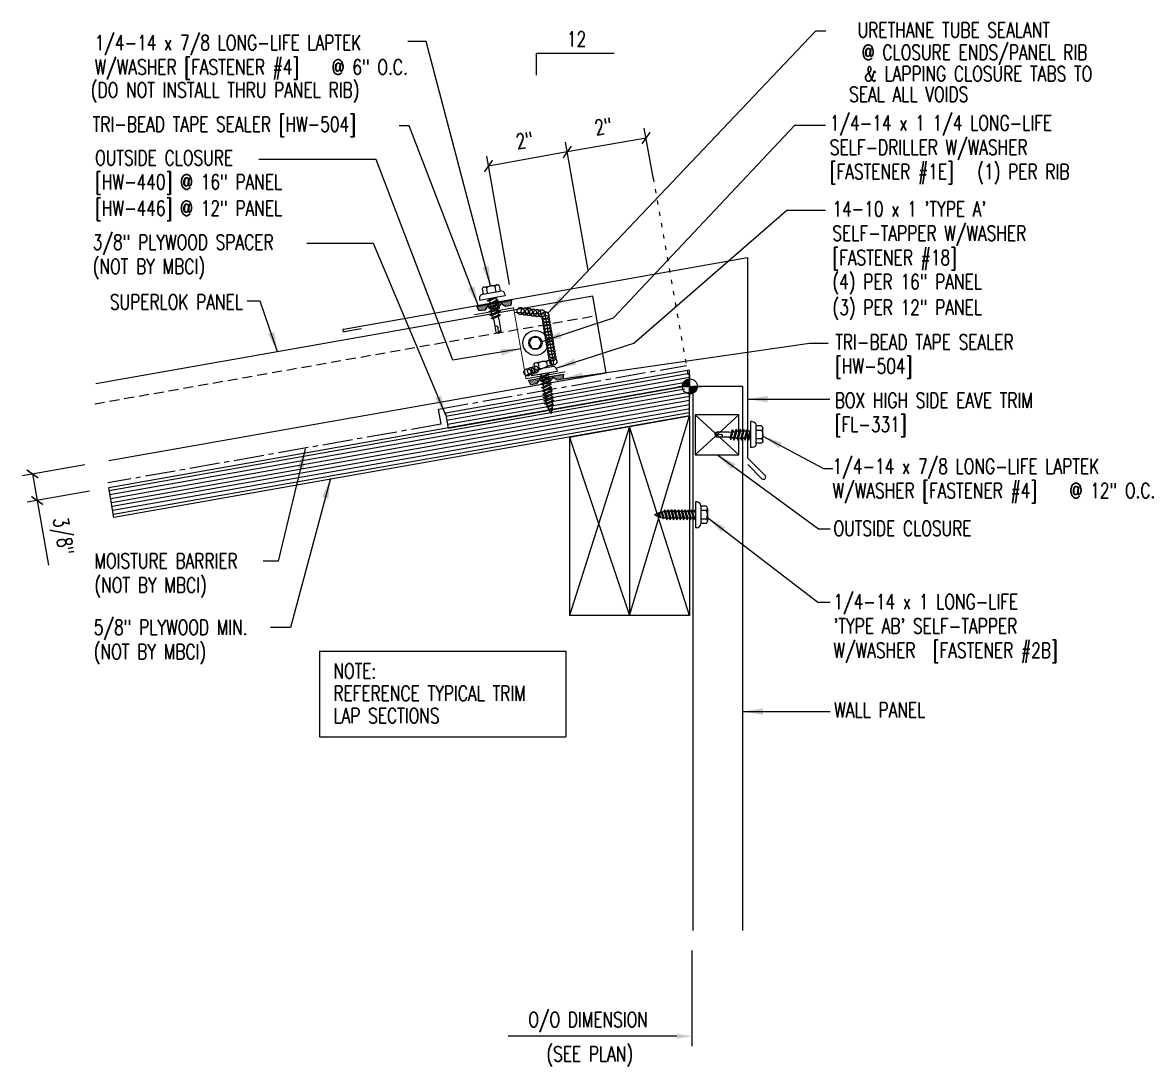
# Model space of a CAD drawing. Header units: inches. Extents: x 7.3 to 35.6, y 8 to 34.1.
import ezdxf
from ezdxf.enums import TextEntityAlignment as Align

# ---------------------------------------------------------------- set-up
doc = ezdxf.new("R2010")
doc.units = ezdxf.units.IN
doc.header["$MEASUREMENT"] = 0
for name, pattern in [('CENTER2', [1.125, 0.75, -0.125, 0.125, -0.125]), ('DOT2', [0.125, 0, -0.125]), ('HIDDEN2', [0.1875, 0.125, -0.0625])]:
    doc.linetypes.add(name, pattern=pattern)
for name, color, linetype in [('BARRIER', 253, 'CENTER2'), ('CLO', 3, 'Continuous'), ('DIM', 2, 'Continuous'), ('FASTENER', 9, 'Continuous'), ('MARK', 1, 'Continuous'), ('PANEL', 11, 'Continuous'), ('SEALANT', 253, 'CENTER2'), ('SECTION', 11, 'Continuous'), ('TAPE', 8, 'Continuous'), ('TEXT', 2, 'Continuous'), ('TRIM', 6, 'Continuous'), ('WOOD', 3, 'Continuous')]:
    doc.layers.add(name, color=color, linetype=linetype)
doc.styles.add('TEXT', font='SIMPLEX', dxfattribs={"width": 0.75, "height": 6})
doc.styles.add('TEXT1', font='ROMANS.shx', dxfattribs={"width": 0.75, "height": 0.375})
doc.dimstyles.new('DETAIL$7', dxfattribs={"dimscale": 4, "dimtxt": 6, "dimasz": 0.125, "dimexe": 0.0625, "dimexo": 0.125, "dimgap": 0.0625, "dimtad": 1, "dimdec": 5, "dimzin": 3, "dimdsep": 46, "dimlunit": 4, "dimtxsty": 'TEXT', "dimblk": 'ARCHTICK', "dimcen": 0.0625, "dimclrd": 7, "dimclre": 7, "dimclrt": 2, "dimadec": 0, "dimazin": 0, "dimtfac": 0.666667, "dimtdec": 5, "dimtmove": 0, "dimatfit": 3, "dimfxl": 0, "dimfrac": 2, "dimtolj": 1, "dimtzin": 3, "dimarcsym": 0})

# ---------------------------------------------------------------- blocks, each defined once
blk = doc.blocks.new('MB_DW4')
at = {"layer": 'FASTENER'}
for p, q in [((-0.217, 0.305), (-0.217, 0.171)), ((-0.163, 0.337), (0.159, 0.337)), ((-0.108, 0.305), (-0.108, 0.171)), ((0.105, 0.305), (0.105, 0.171)), ((0.214, 0.305), (0.214, 0.171)), ((-0.326, 0.071), (-0.326, 0.037)), ((-0.326, 0.037), (0.322, 0.037)), ((-0.226, 0.171), (0.214, 0.171)), ((-0.141, -0.014), (0.037, 0.037)), ((-0.105, -0.034), (0.137, 0.035)), ((-0.088, 0.037), (-0.088, 0.001)), ((-0.088, 0.037), (0.085, 0.037)), ((0.085, 0.037), (0.134, 0.037)), ((0.085, 0.02), (0.085, -0.041)), ((0.137, 0.035), (0.134, 0.037)), ((0.322, 0.071), (0.322, 0.037)), ((-0.105, -0.034), (-0.141, -0.014)), ((-0.141, -0.105), (0.102, -0.036)), ((-0.105, -0.125), (-0.141, -0.105)), ((-0.141, -0.196), (0.102, -0.127)), ((-0.105, -0.216), (-0.141, -0.196)), ((-0.141, -0.287), (0.102, -0.217)), ((-0.105, -0.125), (0.137, -0.056)), ((-0.105, -0.216), (0.137, -0.147)), ((-0.105, -0.307), (0.137, -0.238)), ((-0.088, -0.029), (-0.088, -0.09)), ((-0.088, -0.12), (-0.088, -0.181)), ((-0.084, -0.27), (-0.088, -0.211)), ((0.077, -0.315), (0.082, -0.253)), ((0.084, -0.223), (0.085, -0.211)), ((0.085, -0.071), (0.085, -0.131)), ((0.085, -0.162), (0.085, -0.211)), ((0.137, -0.056), (0.102, -0.036)), ((0.137, -0.147), (0.102, -0.127)), ((0.137, -0.238), (0.102, -0.217)), ((-0.105, -0.307), (-0.141, -0.287)), ((-0.141, -0.378), (0.102, -0.308)), ((-0.105, -0.398), (-0.141, -0.378)), ((-0.122, -0.463), (0.089, -0.403)), ((-0.086, -0.483), (-0.122, -0.463)), ((-0.105, -0.398), (0.137, -0.328)), ((-0.086, -0.483), (0.124, -0.423)), ((-0.078, -0.36), (-0.082, -0.3)), ((-0.071, -0.449), (-0.075, -0.389)), ((-0.066, -0.516), (-0.069, -0.478)), ((-0.066, -0.516), (-0.066, -0.82)), ((0.063, -0.515), (0.068, -0.439)), ((0.063, -0.516), (0.063, -0.82)), ((0.071, -0.408), (0.075, -0.346)), ((0.124, -0.423), (0.089, -0.403)), ((0.137, -0.328), (0.102, -0.308)), ((-0.002, -0.866), (-0.066, -0.82)), ((-0.003, -0.854), (0.009, -0.714)), ((-0.002, -0.866), (0.063, -0.82))]:
    blk.add_line(p, q, dxfattribs=at)
for centre, radius, start, end in [((-0.163, 0.274), 0.0628, 29.8754, 150.1246), ((-0.002, 0.141), 0.196, 56.9974, 123.0026), ((0.159, 0.274), 0.0628, 29.8754, 150.1246), ((-0.226, 0.071), 0.1, 90, 180), ((0.222, 0.071), 0.1, 0, 90), ((0.073, -0.516), 0.01, 175.9484, 180), ((-0.036, -0.723), 0.0461, 11.1445, 130.906), ((0.039, -0.855), 0.0422, 55.4585, 194.8454)]:
    blk.add_arc(centre, radius, start, end, dxfattribs=at)
blk = doc.blocks.new('*X2')
at = {"color": 0}
for p, q in [((-0.434, 0.135), (-0.434, 0.135)), ((-0.434, 0.123), (-0.434, 0.123)), ((-0.422, 0.141), (-0.422, 0.141)), ((-0.422, 0.129), (-0.422, 0.129)), ((-0.422, 0.117), (-0.422, 0.117)), ((-0.422, 0.105), (-0.422, 0.105)), ((-0.422, 0.094), (-0.422, 0.094)), ((-0.422, 0.082), (-0.422, 0.082)), ((-0.41, 0.135), (-0.41, 0.135)), ((-0.41, 0.123), (-0.41, 0.123)), ((-0.41, 0.111), (-0.41, 0.111)), ((-0.41, 0.1), (-0.41, 0.1)), ((-0.41, 0.088), (-0.41, 0.088)), ((-0.41, 0.076), (-0.41, 0.076)), ((-0.41, 0.064), (-0.41, 0.064)), ((-0.41, 0.053), (-0.41, 0.053)), ((-0.41, 0.041), (-0.41, 0.041)), ((-0.398, 0.141), (-0.398, 0.141)), ((-0.398, 0.129), (-0.398, 0.129)), ((-0.398, 0.117), (-0.398, 0.117)), ((-0.398, 0.105), (-0.398, 0.105)), ((-0.398, 0.094), (-0.398, 0.094)), ((-0.398, 0.082), (-0.398, 0.082)), ((-0.398, 0.07), (-0.398, 0.07)), ((-0.398, 0.059), (-0.398, 0.059)), ((-0.398, 0.047), (-0.398, 0.047)), ((-0.398, 0.035), (-0.398, 0.035)), ((-0.398, 0.023), (-0.398, 0.023)), ((-0.387, 0.135), (-0.387, 0.135)), ((-0.387, 0.123), (-0.387, 0.123)), ((-0.387, 0.111), (-0.387, 0.111)), ((-0.387, 0.1), (-0.387, 0.1)), ((-0.387, 0.088), (-0.387, 0.088)), ((-0.387, 0.076), (-0.387, 0.076)), ((-0.387, 0.064), (-0.387, 0.064)), ((-0.387, 0.053), (-0.387, 0.053)), ((-0.387, 0.041), (-0.387, 0.041)), ((-0.387, 0.029), (-0.387, 0.029)), ((-0.375, 0.141), (-0.375, 0.141)), ((-0.375, 0.129), (-0.375, 0.129)), ((-0.375, 0.117), (-0.375, 0.117)), ((-0.375, 0.105), (-0.375, 0.105)), ((-0.375, 0.094), (-0.375, 0.094)), ((-0.375, 0.082), (-0.375, 0.082)), ((-0.375, 0.07), (-0.375, 0.07)), ((-0.375, 0.059), (-0.375, 0.059)), ((-0.375, 0.047), (-0.375, 0.047)), ((-0.375, 0.035), (-0.375, 0.035)), ((-0.375, 0.023), (-0.375, 0.023)), ((-0.363, 0.135), (-0.363, 0.135)), ((-0.363, 0.123), (-0.363, 0.123)), ((-0.363, 0.111), (-0.363, 0.111)), ((-0.363, 0.1), (-0.363, 0.1)), ((-0.363, 0.088), (-0.363, 0.088)), ((-0.363, 0.076), (-0.363, 0.076)), ((-0.363, 0.064), (-0.363, 0.064)), ((-0.363, 0.053), (-0.363, 0.053)), ((-0.363, 0.041), (-0.363, 0.041)), ((-0.363, 0.029), (-0.363, 0.029)), ((-0.352, 0.141), (-0.352, 0.141)), ((-0.352, 0.129), (-0.352, 0.129)), ((-0.352, 0.117), (-0.352, 0.117)), ((-0.352, 0.105), (-0.352, 0.105)), ((-0.352, 0.094), (-0.352, 0.094)), ((-0.352, 0.082), (-0.352, 0.082)), ((-0.352, 0.07), (-0.352, 0.07)), ((-0.352, 0.059), (-0.352, 0.059)), ((-0.352, 0.047), (-0.352, 0.047)), ((-0.352, 0.035), (-0.352, 0.035)), ((-0.352, 0.023), (-0.352, 0.023)), ((-0.34, 0.135), (-0.34, 0.135)), ((-0.34, 0.123), (-0.34, 0.123)), ((-0.34, 0.111), (-0.34, 0.111)), ((-0.34, 0.1), (-0.34, 0.1)), ((-0.34, 0.088), (-0.34, 0.088)), ((-0.34, 0.076), (-0.34, 0.076)), ((-0.34, 0.064), (-0.34, 0.064)), ((-0.34, 0.053), (-0.34, 0.053)), ((-0.34, 0.041), (-0.34, 0.041)), ((-0.34, 0.029), (-0.34, 0.029)), ((-0.328, 0.141), (-0.328, 0.141)), ((-0.328, 0.129), (-0.328, 0.129)), ((-0.328, 0.117), (-0.328, 0.117)), ((-0.328, 0.105), (-0.328, 0.105)), ((-0.328, 0.094), (-0.328, 0.094)), ((-0.328, 0.082), (-0.328, 0.082)), ((-0.328, 0.07), (-0.328, 0.07)), ((-0.328, 0.059), (-0.328, 0.059)), ((-0.328, 0.047), (-0.328, 0.047)), ((-0.328, 0.035), (-0.328, 0.035)), ((-0.328, 0.023), (-0.328, 0.023)), ((-0.316, 0.135), (-0.316, 0.135)), ((-0.316, 0.123), (-0.316, 0.123)), ((-0.316, 0.111), (-0.316, 0.111)), ((-0.316, 0.1), (-0.316, 0.1)), ((-0.316, 0.088), (-0.316, 0.088)), ((-0.316, 0.076), (-0.316, 0.076)), ((-0.316, 0.064), (-0.316, 0.064)), ((-0.316, 0.053), (-0.316, 0.053)), ((-0.316, 0.041), (-0.316, 0.041)), ((-0.316, 0.029), (-0.316, 0.029)), ((-0.305, 0.141), (-0.305, 0.141)), ((-0.305, 0.129), (-0.305, 0.129)), ((-0.305, 0.117), (-0.305, 0.117)), ((-0.305, 0.105), (-0.305, 0.105)), ((-0.305, 0.094), (-0.305, 0.094)), ((-0.305, 0.082), (-0.305, 0.082)), ((-0.305, 0.07), (-0.305, 0.07)), ((-0.305, 0.059), (-0.305, 0.059)), ((-0.305, 0.047), (-0.305, 0.047)), ((-0.305, 0.035), (-0.305, 0.035)), ((-0.305, 0.023), (-0.305, 0.023)), ((-0.293, 0.135), (-0.293, 0.135)), ((-0.293, 0.123), (-0.293, 0.123)), ((-0.293, 0.111), (-0.293, 0.111)), ((-0.293, 0.1), (-0.293, 0.1)), ((-0.293, 0.088), (-0.293, 0.088)), ((-0.293, 0.076), (-0.293, 0.076)), ((-0.293, 0.064), (-0.293, 0.064)), ((-0.293, 0.053), (-0.293, 0.053)), ((-0.293, 0.041), (-0.293, 0.041)), ((-0.293, 0.029), (-0.293, 0.029)), ((-0.281, 0.141), (-0.281, 0.141)), ((-0.281, 0.129), (-0.281, 0.129)), ((-0.281, 0.117), (-0.281, 0.117)), ((-0.281, 0.105), (-0.281, 0.105)), ((-0.281, 0.094), (-0.281, 0.094)), ((-0.281, 0.082), (-0.281, 0.082)), ((-0.281, 0.07), (-0.281, 0.07)), ((-0.281, 0.059), (-0.281, 0.059)), ((-0.281, 0.047), (-0.281, 0.047)), ((-0.281, 0.035), (-0.281, 0.035)), ((-0.281, 0.023), (-0.281, 0.023)), ((-0.27, 0.135), (-0.27, 0.135)), ((-0.27, 0.123), (-0.27, 0.123)), ((-0.27, 0.111), (-0.27, 0.111)), ((-0.27, 0.1), (-0.27, 0.1)), ((-0.27, 0.088), (-0.27, 0.088)), ((-0.27, 0.076), (-0.27, 0.076)), ((-0.27, 0.064), (-0.27, 0.064)), ((-0.27, 0.053), (-0.27, 0.053)), ((-0.27, 0.041), (-0.27, 0.041)), ((-0.27, 0.029), (-0.27, 0.029)), ((-0.258, 0.141), (-0.258, 0.141)), ((-0.258, 0.129), (-0.258, 0.129)), ((-0.258, 0.117), (-0.258, 0.117)), ((-0.258, 0.105), (-0.258, 0.105)), ((-0.258, 0.094), (-0.258, 0.094)), ((-0.258, 0.082), (-0.258, 0.082)), ((-0.258, 0.07), (-0.258, 0.07)), ((-0.258, 0.059), (-0.258, 0.059)), ((-0.258, 0.047), (-0.258, 0.047)), ((-0.258, 0.035), (-0.258, 0.035)), ((-0.258, 0.023), (-0.258, 0.023)), ((-0.246, 0.135), (-0.246, 0.135)), ((-0.246, 0.123), (-0.246, 0.123)), ((-0.246, 0.111), (-0.246, 0.111)), ((-0.246, 0.1), (-0.246, 0.1)), ((-0.246, 0.088), (-0.246, 0.088)), ((-0.246, 0.076), (-0.246, 0.076)), ((-0.246, 0.064), (-0.246, 0.064)), ((-0.246, 0.053), (-0.246, 0.053)), ((-0.246, 0.041), (-0.246, 0.041)), ((-0.234, 0.141), (-0.234, 0.141)), ((-0.234, 0.129), (-0.234, 0.129)), ((-0.234, 0.117), (-0.234, 0.117)), ((-0.234, 0.105), (-0.234, 0.105)), ((-0.234, 0.094), (-0.234, 0.094)), ((-0.234, 0.082), (-0.234, 0.082)), ((-0.234, 0.07), (-0.234, 0.07)), ((-0.234, 0.059), (-0.234, 0.059)), ((-0.234, 0.047), (-0.234, 0.047)), ((-0.223, 0.135), (-0.223, 0.135)), ((-0.223, 0.123), (-0.223, 0.123)), ((-0.223, 0.111), (-0.223, 0.111)), ((-0.223, 0.1), (-0.223, 0.1)), ((-0.223, 0.088), (-0.223, 0.088)), ((-0.223, 0.076), (-0.223, 0.076)), ((-0.223, 0.064), (-0.223, 0.064)), ((-0.211, 0.141), (-0.211, 0.141)), ((-0.211, 0.129), (-0.211, 0.129)), ((-0.211, 0.117), (-0.211, 0.117)), ((-0.211, 0.105), (-0.211, 0.105)), ((-0.211, 0.094), (-0.211, 0.094)), ((-0.211, 0.082), (-0.211, 0.082)), ((-0.211, 0.07), (-0.211, 0.07)), ((-0.199, 0.135), (-0.199, 0.135)), ((-0.199, 0.123), (-0.199, 0.123)), ((-0.199, 0.111), (-0.199, 0.111)), ((-0.199, 0.1), (-0.199, 0.1)), ((-0.199, 0.088), (-0.199, 0.088)), ((-0.188, 0.141), (-0.188, 0.141)), ((-0.188, 0.129), (-0.188, 0.129)), ((-0.188, 0.117), (-0.188, 0.117)), ((-0.188, 0.105), (-0.188, 0.105)), ((-0.188, 0.094), (-0.188, 0.094)), ((-0.176, 0.135), (-0.176, 0.135)), ((-0.176, 0.123), (-0.176, 0.123)), ((-0.176, 0.111), (-0.176, 0.111)), ((-0.164, 0.141), (-0.164, 0.141)), ((-0.164, 0.129), (-0.164, 0.129)), ((-0.164, 0.117), (-0.164, 0.117)), ((-0.164, 0.105), (-0.164, 0.105)), ((-0.152, 0.135), (-0.152, 0.135)), ((-0.152, 0.123), (-0.152, 0.123)), ((-0.152, 0.111), (-0.152, 0.111)), ((-0.152, 0.1), (-0.152, 0.1)), ((-0.141, 0.141), (-0.141, 0.141)), ((-0.141, 0.129), (-0.141, 0.129)), ((-0.141, 0.117), (-0.141, 0.117)), ((-0.141, 0.105), (-0.141, 0.105)), ((-0.141, 0.094), (-0.141, 0.094)), ((-0.141, 0.082), (-0.141, 0.082)), ((-0.129, 0.135), (-0.129, 0.135)), ((-0.129, 0.123), (-0.129, 0.123)), ((-0.129, 0.111), (-0.129, 0.111)), ((-0.129, 0.1), (-0.129, 0.1)), ((-0.129, 0.088), (-0.129, 0.088)), ((-0.129, 0.076), (-0.129, 0.076)), ((-0.117, 0.141), (-0.117, 0.141)), ((-0.117, 0.129), (-0.117, 0.129)), ((-0.117, 0.117), (-0.117, 0.117)), ((-0.117, 0.105), (-0.117, 0.105)), ((-0.117, 0.094), (-0.117, 0.094)), ((-0.117, 0.082), (-0.117, 0.082)), ((-0.117, 0.07), (-0.117, 0.07)), ((-0.117, 0.059), (-0.117, 0.059)), ((-0.105, 0.135), (-0.105, 0.135)), ((-0.105, 0.123), (-0.105, 0.123)), ((-0.105, 0.111), (-0.105, 0.111)), ((-0.105, 0.1), (-0.105, 0.1)), ((-0.105, 0.088), (-0.105, 0.088)), ((-0.105, 0.076), (-0.105, 0.076)), ((-0.105, 0.064), (-0.105, 0.064)), ((-0.105, 0.053), (-0.105, 0.053)), ((-0.094, 0.141), (-0.094, 0.141)), ((-0.094, 0.129), (-0.094, 0.129)), ((-0.094, 0.117), (-0.094, 0.117)), ((-0.094, 0.105), (-0.094, 0.105)), ((-0.094, 0.094), (-0.094, 0.094)), ((-0.094, 0.082), (-0.094, 0.082)), ((-0.094, 0.07), (-0.094, 0.07)), ((-0.094, 0.059), (-0.094, 0.059)), ((-0.094, 0.047), (-0.094, 0.047)), ((-0.094, 0.035), (-0.094, 0.035)), ((-0.082, 0.135), (-0.082, 0.135)), ((-0.082, 0.123), (-0.082, 0.123)), ((-0.082, 0.111), (-0.082, 0.111)), ((-0.082, 0.1), (-0.082, 0.1)), ((-0.082, 0.088), (-0.082, 0.088)), ((-0.082, 0.076), (-0.082, 0.076)), ((-0.082, 0.064), (-0.082, 0.064)), ((-0.082, 0.053), (-0.082, 0.053)), ((-0.082, 0.041), (-0.082, 0.041)), ((-0.082, 0.029), (-0.082, 0.029)), ((-0.07, 0.141), (-0.07, 0.141)), ((-0.07, 0.129), (-0.07, 0.129)), ((-0.07, 0.117), (-0.07, 0.117)), ((-0.07, 0.105), (-0.07, 0.105)), ((-0.07, 0.094), (-0.07, 0.094)), ((-0.07, 0.082), (-0.07, 0.082)), ((-0.07, 0.07), (-0.07, 0.07)), ((-0.07, 0.059), (-0.07, 0.059)), ((-0.07, 0.047), (-0.07, 0.047)), ((-0.07, 0.035), (-0.07, 0.035)), ((-0.07, 0.023), (-0.07, 0.023)), ((-0.059, 0.135), (-0.059, 0.135)), ((-0.059, 0.123), (-0.059, 0.123)), ((-0.059, 0.111), (-0.059, 0.111)), ((-0.059, 0.1), (-0.059, 0.1)), ((-0.059, 0.088), (-0.059, 0.088)), ((-0.059, 0.076), (-0.059, 0.076)), ((-0.059, 0.064), (-0.059, 0.064)), ((-0.059, 0.053), (-0.059, 0.053)), ((-0.059, 0.041), (-0.059, 0.041)), ((-0.059, 0.029), (-0.059, 0.029)), ((-0.047, 0.141), (-0.047, 0.141)), ((-0.047, 0.129), (-0.047, 0.129)), ((-0.047, 0.117), (-0.047, 0.117)), ((-0.047, 0.105), (-0.047, 0.105)), ((-0.047, 0.094), (-0.047, 0.094)), ((-0.047, 0.082), (-0.047, 0.082)), ((-0.047, 0.07), (-0.047, 0.07)), ((-0.047, 0.059), (-0.047, 0.059)), ((-0.047, 0.047), (-0.047, 0.047)), ((-0.047, 0.035), (-0.047, 0.035)), ((-0.047, 0.023), (-0.047, 0.023)), ((-0.035, 0.135), (-0.035, 0.135)), ((-0.035, 0.123), (-0.035, 0.123)), ((-0.035, 0.111), (-0.035, 0.111)), ((-0.035, 0.1), (-0.035, 0.1)), ((-0.035, 0.088), (-0.035, 0.088)), ((-0.035, 0.076), (-0.035, 0.076)), ((-0.035, 0.064), (-0.035, 0.064)), ((-0.035, 0.053), (-0.035, 0.053)), ((-0.035, 0.041), (-0.035, 0.041)), ((-0.035, 0.029), (-0.035, 0.029)), ((-0.023, 0.141), (-0.023, 0.141)), ((-0.023, 0.129), (-0.023, 0.129)), ((-0.023, 0.117), (-0.023, 0.117)), ((-0.023, 0.105), (-0.023, 0.105)), ((-0.023, 0.094), (-0.023, 0.094)), ((-0.023, 0.082), (-0.023, 0.082)), ((-0.023, 0.07), (-0.023, 0.07)), ((-0.023, 0.059), (-0.023, 0.059)), ((-0.023, 0.047), (-0.023, 0.047)), ((-0.023, 0.035), (-0.023, 0.035)), ((-0.023, 0.023), (-0.023, 0.023)), ((-0.012, 0.135), (-0.012, 0.135)), ((-0.012, 0.123), (-0.012, 0.123)), ((-0.012, 0.111), (-0.012, 0.111)), ((-0.012, 0.1), (-0.012, 0.1)), ((-0.012, 0.088), (-0.012, 0.088)), ((-0.012, 0.076), (-0.012, 0.076)), ((-0.012, 0.064), (-0.012, 0.064)), ((-0.012, 0.053), (-0.012, 0.053)), ((-0.012, 0.041), (-0.012, 0.041)), ((-0.012, 0.029), (-0.012, 0.029)), ((0, 0.141), (0, 0.141)), ((0, 0.129), (0, 0.129)), ((0, 0.117), (0, 0.117)), ((0, 0.105), (0, 0.105)), ((0, 0.094), (0, 0.094)), ((0, 0.082), (0, 0.082)), ((0, 0.07), (0, 0.07)), ((0, 0.059), (0, 0.059)), ((0, 0.047), (0, 0.047)), ((0, 0.035), (0, 0.035)), ((0, 0.023), (0, 0.023)), ((0.012, 0.135), (0.012, 0.135)), ((0.012, 0.123), (0.012, 0.123)), ((0.012, 0.111), (0.012, 0.111)), ((0.012, 0.1), (0.012, 0.1)), ((0.012, 0.088), (0.012, 0.088)), ((0.012, 0.076), (0.012, 0.076)), ((0.012, 0.064), (0.012, 0.064)), ((0.012, 0.053), (0.012, 0.053)), ((0.012, 0.041), (0.012, 0.041)), ((0.012, 0.029), (0.012, 0.029)), ((0.023, 0.141), (0.023, 0.141)), ((0.023, 0.129), (0.023, 0.129)), ((0.023, 0.117), (0.023, 0.117)), ((0.023, 0.105), (0.023, 0.105)), ((0.023, 0.094), (0.023, 0.094)), ((0.023, 0.082), (0.023, 0.082)), ((0.023, 0.07), (0.023, 0.07)), ((0.023, 0.059), (0.023, 0.059)), ((0.023, 0.047), (0.023, 0.047)), ((0.023, 0.035), (0.023, 0.035)), ((0.023, 0.023), (0.023, 0.023)), ((0.035, 0.135), (0.035, 0.135)), ((0.035, 0.123), (0.035, 0.123)), ((0.035, 0.111), (0.035, 0.111)), ((0.035, 0.1), (0.035, 0.1)), ((0.035, 0.088), (0.035, 0.088)), ((0.035, 0.076), (0.035, 0.076)), ((0.035, 0.064), (0.035, 0.064)), ((0.035, 0.053), (0.035, 0.053)), ((0.035, 0.041), (0.035, 0.041)), ((0.035, 0.029), (0.035, 0.029)), ((0.047, 0.141), (0.047, 0.141)), ((0.047, 0.129), (0.047, 0.129)), ((0.047, 0.117), (0.047, 0.117)), ((0.047, 0.105), (0.047, 0.105)), ((0.047, 0.094), (0.047, 0.094)), ((0.047, 0.082), (0.047, 0.082)), ((0.047, 0.07), (0.047, 0.07)), ((0.047, 0.059), (0.047, 0.059)), ((0.047, 0.047), (0.047, 0.047)), ((0.047, 0.035), (0.047, 0.035)), ((0.047, 0.023), (0.047, 0.023)), ((0.059, 0.135), (0.059, 0.135)), ((0.059, 0.123), (0.059, 0.123)), ((0.059, 0.111), (0.059, 0.111)), ((0.059, 0.1), (0.059, 0.1)), ((0.059, 0.088), (0.059, 0.088)), ((0.059, 0.076), (0.059, 0.076)), ((0.059, 0.064), (0.059, 0.064)), ((0.059, 0.053), (0.059, 0.053)), ((0.059, 0.041), (0.059, 0.041)), ((0.059, 0.029), (0.059, 0.029)), ((0.07, 0.141), (0.07, 0.141)), ((0.07, 0.129), (0.07, 0.129)), ((0.07, 0.117), (0.07, 0.117)), ((0.07, 0.105), (0.07, 0.105)), ((0.07, 0.094), (0.07, 0.094)), ((0.07, 0.082), (0.07, 0.082)), ((0.07, 0.07), (0.07, 0.07)), ((0.07, 0.059), (0.07, 0.059)), ((0.07, 0.047), (0.07, 0.047)), ((0.07, 0.035), (0.07, 0.035)), ((0.07, 0.023), (0.07, 0.023)), ((0.082, 0.135), (0.082, 0.135)), ((0.082, 0.123), (0.082, 0.123)), ((0.082, 0.111), (0.082, 0.111)), ((0.082, 0.1), (0.082, 0.1)), ((0.082, 0.088), (0.082, 0.088)), ((0.082, 0.076), (0.082, 0.076)), ((0.082, 0.064), (0.082, 0.064)), ((0.082, 0.053), (0.082, 0.053)), ((0.082, 0.041), (0.082, 0.041)), ((0.082, 0.029), (0.082, 0.029)), ((0.094, 0.141), (0.094, 0.141)), ((0.094, 0.129), (0.094, 0.129)), ((0.094, 0.117), (0.094, 0.117)), ((0.094, 0.105), (0.094, 0.105)), ((0.094, 0.094), (0.094, 0.094)), ((0.094, 0.082), (0.094, 0.082)), ((0.094, 0.07), (0.094, 0.07)), ((0.094, 0.059), (0.094, 0.059)), ((0.094, 0.047), (0.094, 0.047)), ((0.094, 0.035), (0.094, 0.035)), ((0.105, 0.135), (0.105, 0.135)), ((0.105, 0.123), (0.105, 0.123)), ((0.105, 0.111), (0.105, 0.111)), ((0.105, 0.1), (0.105, 0.1)), ((0.105, 0.088), (0.105, 0.088)), ((0.105, 0.076), (0.105, 0.076)), ((0.105, 0.064), (0.105, 0.064)), ((0.105, 0.053), (0.105, 0.053)), ((0.117, 0.141), (0.117, 0.141)), ((0.117, 0.129), (0.117, 0.129)), ((0.117, 0.117), (0.117, 0.117)), ((0.117, 0.105), (0.117, 0.105)), ((0.117, 0.094), (0.117, 0.094)), ((0.117, 0.082), (0.117, 0.082)), ((0.117, 0.07), (0.117, 0.07)), ((0.117, 0.059), (0.117, 0.059)), ((0.129, 0.135), (0.129, 0.135)), ((0.129, 0.123), (0.129, 0.123)), ((0.129, 0.111), (0.129, 0.111)), ((0.129, 0.1), (0.129, 0.1)), ((0.129, 0.088), (0.129, 0.088)), ((0.129, 0.076), (0.129, 0.076)), ((0.141, 0.141), (0.141, 0.141)), ((0.141, 0.129), (0.141, 0.129)), ((0.141, 0.117), (0.141, 0.117)), ((0.141, 0.105), (0.141, 0.105)), ((0.141, 0.094), (0.141, 0.094)), ((0.141, 0.082), (0.141, 0.082)), ((0.152, 0.135), (0.152, 0.135)), ((0.152, 0.123), (0.152, 0.123)), ((0.152, 0.111), (0.152, 0.111)), ((0.152, 0.1), (0.152, 0.1)), ((0.164, 0.141), (0.164, 0.141)), ((0.164, 0.129), (0.164, 0.129)), ((0.164, 0.117), (0.164, 0.117)), ((0.164, 0.105), (0.164, 0.105)), ((0.176, 0.135), (0.176, 0.135)), ((0.176, 0.123), (0.176, 0.123)), ((0.176, 0.111), (0.176, 0.111)), ((0.188, 0.141), (0.188, 0.141)), ((0.188, 0.129), (0.188, 0.129)), ((0.188, 0.117), (0.188, 0.117)), ((0.188, 0.105), (0.188, 0.105)), ((0.188, 0.094), (0.188, 0.094)), ((0.199, 0.135), (0.199, 0.135)), ((0.199, 0.123), (0.199, 0.123)), ((0.199, 0.111), (0.199, 0.111)), ((0.199, 0.1), (0.199, 0.1)), ((0.199, 0.088), (0.199, 0.088)), ((0.211, 0.141), (0.211, 0.141)), ((0.211, 0.129), (0.211, 0.129)), ((0.211, 0.117), (0.211, 0.117)), ((0.211, 0.105), (0.211, 0.105)), ((0.211, 0.094), (0.211, 0.094)), ((0.211, 0.082), (0.211, 0.082)), ((0.211, 0.07), (0.211, 0.07)), ((0.223, 0.135), (0.223, 0.135)), ((0.223, 0.123), (0.223, 0.123)), ((0.223, 0.111), (0.223, 0.111)), ((0.223, 0.1), (0.223, 0.1)), ((0.223, 0.088), (0.223, 0.088)), ((0.223, 0.076), (0.223, 0.076)), ((0.223, 0.064), (0.223, 0.064)), ((0.234, 0.141), (0.234, 0.141)), ((0.234, 0.129), (0.234, 0.129)), ((0.234, 0.117), (0.234, 0.117)), ((0.234, 0.105), (0.234, 0.105)), ((0.234, 0.094), (0.234, 0.094)), ((0.234, 0.082), (0.234, 0.082)), ((0.234, 0.07), (0.234, 0.07)), ((0.234, 0.059), (0.234, 0.059)), ((0.234, 0.047), (0.234, 0.047)), ((0.246, 0.135), (0.246, 0.135)), ((0.246, 0.123), (0.246, 0.123)), ((0.246, 0.111), (0.246, 0.111)), ((0.246, 0.1), (0.246, 0.1)), ((0.246, 0.088), (0.246, 0.088)), ((0.246, 0.076), (0.246, 0.076)), ((0.246, 0.064), (0.246, 0.064)), ((0.246, 0.053), (0.246, 0.053)), ((0.246, 0.041), (0.246, 0.041)), ((0.258, 0.141), (0.258, 0.141)), ((0.258, 0.129), (0.258, 0.129)), ((0.258, 0.117), (0.258, 0.117)), ((0.258, 0.105), (0.258, 0.105)), ((0.258, 0.094), (0.258, 0.094)), ((0.258, 0.082), (0.258, 0.082)), ((0.258, 0.07), (0.258, 0.07)), ((0.258, 0.059), (0.258, 0.059)), ((0.258, 0.047), (0.258, 0.047)), ((0.258, 0.035), (0.258, 0.035)), ((0.258, 0.023), (0.258, 0.023)), ((0.27, 0.135), (0.27, 0.135)), ((0.27, 0.123), (0.27, 0.123)), ((0.27, 0.111), (0.27, 0.111)), ((0.27, 0.1), (0.27, 0.1)), ((0.27, 0.088), (0.27, 0.088)), ((0.27, 0.076), (0.27, 0.076)), ((0.27, 0.064), (0.27, 0.064)), ((0.27, 0.053), (0.27, 0.053)), ((0.27, 0.041), (0.27, 0.041)), ((0.27, 0.029), (0.27, 0.029)), ((0.281, 0.141), (0.281, 0.141)), ((0.281, 0.129), (0.281, 0.129)), ((0.281, 0.117), (0.281, 0.117)), ((0.281, 0.105), (0.281, 0.105)), ((0.281, 0.094), (0.281, 0.094)), ((0.281, 0.082), (0.281, 0.082)), ((0.281, 0.07), (0.281, 0.07)), ((0.281, 0.059), (0.281, 0.059)), ((0.281, 0.047), (0.281, 0.047)), ((0.281, 0.035), (0.281, 0.035)), ((0.281, 0.023), (0.281, 0.023)), ((0.293, 0.135), (0.293, 0.135)), ((0.293, 0.123), (0.293, 0.123)), ((0.293, 0.111), (0.293, 0.111)), ((0.293, 0.1), (0.293, 0.1)), ((0.293, 0.088), (0.293, 0.088)), ((0.293, 0.076), (0.293, 0.076)), ((0.293, 0.064), (0.293, 0.064)), ((0.293, 0.053), (0.293, 0.053)), ((0.293, 0.041), (0.293, 0.041)), ((0.293, 0.029), (0.293, 0.029)), ((0.305, 0.141), (0.305, 0.141)), ((0.305, 0.129), (0.305, 0.129)), ((0.305, 0.117), (0.305, 0.117)), ((0.305, 0.105), (0.305, 0.105)), ((0.305, 0.094), (0.305, 0.094)), ((0.305, 0.082), (0.305, 0.082)), ((0.305, 0.07), (0.305, 0.07)), ((0.305, 0.059), (0.305, 0.059)), ((0.305, 0.047), (0.305, 0.047)), ((0.305, 0.035), (0.305, 0.035)), ((0.305, 0.023), (0.305, 0.023)), ((0.316, 0.135), (0.316, 0.135)), ((0.316, 0.123), (0.316, 0.123)), ((0.316, 0.111), (0.316, 0.111)), ((0.316, 0.1), (0.316, 0.1)), ((0.316, 0.088), (0.316, 0.088)), ((0.316, 0.076), (0.316, 0.076)), ((0.316, 0.064), (0.316, 0.064)), ((0.316, 0.053), (0.316, 0.053)), ((0.316, 0.041), (0.316, 0.041)), ((0.316, 0.029), (0.316, 0.029)), ((0.328, 0.141), (0.328, 0.141)), ((0.328, 0.129), (0.328, 0.129)), ((0.328, 0.117), (0.328, 0.117)), ((0.328, 0.105), (0.328, 0.105)), ((0.328, 0.094), (0.328, 0.094)), ((0.328, 0.082), (0.328, 0.082)), ((0.328, 0.07), (0.328, 0.07)), ((0.328, 0.059), (0.328, 0.059)), ((0.328, 0.047), (0.328, 0.047)), ((0.328, 0.035), (0.328, 0.035)), ((0.328, 0.023), (0.328, 0.023)), ((0.34, 0.135), (0.34, 0.135)), ((0.34, 0.123), (0.34, 0.123)), ((0.34, 0.111), (0.34, 0.111)), ((0.34, 0.1), (0.34, 0.1)), ((0.34, 0.088), (0.34, 0.088)), ((0.34, 0.076), (0.34, 0.076)), ((0.34, 0.064), (0.34, 0.064)), ((0.34, 0.053), (0.34, 0.053)), ((0.34, 0.041), (0.34, 0.041)), ((0.34, 0.029), (0.34, 0.029)), ((0.352, 0.141), (0.352, 0.141)), ((0.352, 0.129), (0.352, 0.129)), ((0.352, 0.117), (0.352, 0.117)), ((0.352, 0.105), (0.352, 0.105)), ((0.352, 0.094), (0.352, 0.094)), ((0.352, 0.082), (0.352, 0.082)), ((0.352, 0.07), (0.352, 0.07)), ((0.352, 0.059), (0.352, 0.059)), ((0.352, 0.047), (0.352, 0.047)), ((0.352, 0.035), (0.352, 0.035)), ((0.352, 0.023), (0.352, 0.023)), ((0.363, 0.135), (0.363, 0.135)), ((0.363, 0.123), (0.363, 0.123)), ((0.363, 0.111), (0.363, 0.111)), ((0.363, 0.1), (0.363, 0.1)), ((0.363, 0.088), (0.363, 0.088)), ((0.363, 0.076), (0.363, 0.076)), ((0.363, 0.064), (0.363, 0.064)), ((0.363, 0.053), (0.363, 0.053)), ((0.363, 0.041), (0.363, 0.041)), ((0.363, 0.029), (0.363, 0.029)), ((0.375, 0.141), (0.375, 0.141)), ((0.375, 0.129), (0.375, 0.129)), ((0.375, 0.117), (0.375, 0.117)), ((0.375, 0.105), (0.375, 0.105)), ((0.375, 0.094), (0.375, 0.094)), ((0.375, 0.082), (0.375, 0.082)), ((0.375, 0.07), (0.375, 0.07)), ((0.375, 0.059), (0.375, 0.059)), ((0.375, 0.047), (0.375, 0.047)), ((0.375, 0.035), (0.375, 0.035)), ((0.375, 0.023), (0.375, 0.023)), ((0.387, 0.135), (0.387, 0.135)), ((0.387, 0.123), (0.387, 0.123)), ((0.387, 0.111), (0.387, 0.111)), ((0.387, 0.1), (0.387, 0.1)), ((0.387, 0.088), (0.387, 0.088)), ((0.387, 0.076), (0.387, 0.076)), ((0.387, 0.064), (0.387, 0.064)), ((0.387, 0.053), (0.387, 0.053)), ((0.387, 0.041), (0.387, 0.041)), ((0.387, 0.029), (0.387, 0.029)), ((0.398, 0.141), (0.398, 0.141)), ((0.398, 0.129), (0.398, 0.129)), ((0.398, 0.117), (0.398, 0.117)), ((0.398, 0.105), (0.398, 0.105)), ((0.398, 0.094), (0.398, 0.094)), ((0.398, 0.082), (0.398, 0.082)), ((0.398, 0.07), (0.398, 0.07)), ((0.398, 0.059), (0.398, 0.059)), ((0.398, 0.047), (0.398, 0.047)), ((0.398, 0.035), (0.398, 0.035)), ((0.398, 0.023), (0.398, 0.023)), ((0.41, 0.135), (0.41, 0.135)), ((0.41, 0.123), (0.41, 0.123)), ((0.41, 0.111), (0.41, 0.111)), ((0.41, 0.1), (0.41, 0.1)), ((0.41, 0.088), (0.41, 0.088)), ((0.41, 0.076), (0.41, 0.076)), ((0.41, 0.064), (0.41, 0.064)), ((0.41, 0.053), (0.41, 0.053)), ((0.41, 0.041), (0.41, 0.041)), ((0.422, 0.141), (0.422, 0.141)), ((0.422, 0.129), (0.422, 0.129)), ((0.422, 0.117), (0.422, 0.117)), ((0.422, 0.105), (0.422, 0.105)), ((0.422, 0.094), (0.422, 0.094)), ((0.422, 0.082), (0.422, 0.082)), ((0.434, 0.135), (0.434, 0.135)), ((0.434, 0.123), (0.434, 0.123))]:
    blk.add_line(p, q, dxfattribs=at)
blk = doc.blocks.new('MB_DBTAP')
at = {"layer": 'TAPE', "color": 9}
blk.add_lwpolyline([(-0.403, 0.018), (-0.442, 0.141), (0.442, 0.141), (0.403, 0.018), (0.26, 0.018), (0.17, 0.109), (0.079, 0.018), (0, 0.018), (-0.079, 0.018), (-0.17, 0.109), (-0.26, 0.018)], close=True, dxfattribs=at)
at = {"layer": 'TAPE', "color": 251}
blk.add_blockref('*X2', (0, 0), dxfattribs=at)
blk = doc.blocks.new('MB_516W')
blk.add_lwpolyline([(-0.078, 0.135), (-0.156, 0), (-0.078, -0.135), (0.078, -0.135), (0.156, 0), (0.078, 0.135)], close=True)
for radius in [0.312, 0.166]:
    blk.add_circle((0, 0), radius)
blk = doc.blocks.new('A$C23AA14D5')
at = {"layer": 'CLO', "const_width": 0.0239}
blk.add_lwpolyline([(2.284, 0.187), (1.299, 0.014), (0.987, 1.785), (0.002, 1.611)], dxfattribs=at)
at = {"layer": 'CLO'}
blk.add_lwpolyline([(1.285, 0.094), (1.993, 0.397), (1.776, 1.628), (1.007, 1.67)], dxfattribs=at)
blk = doc.blocks.new('FD-F4')
at = {"layer": 'TEXT', "style": 'TEXT1', "width": 0.75}
for s, p in [('1/4-14 x 7/8 LONG-LIFE LAPTEK', (0.0047, -0.0408)), ('W/WASHER [FASTENER #4]', (0.0047, -0.1926))]:
    blk.add_text(s, height=0.09375, dxfattribs=at).set_placement(p)
blk.add_attdef('(QUANTITY)', (1.4847, -0.1926), '', height=0.0938, dxfattribs=at)
at = {"layer": 'TEXT', "style": 'TEXT1', "flags": 1}
for tag, p in [('Color', (0.0624, -0.4349)), ('Calc', (0.0624, -0.4349)), ('Opt1', (0.0624, -0.4349)), ('Opt2', (0.0624, -0.4349)), ('Opt3', (0.0624, -0.4349)), ('Description', (0.0624, -0.4349)), ('Multiple', (0.0624, -0.4349)), ('Part', (0.0624, -0.4349)), ('Spare1', (0.0624, -0.6224)), ('Spare2', (0.0624, -0.6224)), ('Spare3', (0.0624, -0.6224)), ('Spare4', (0.0624, -0.6224)), ('Spare5', (0.0624, -0.6224)), ('Spare6', (0.0624, -0.6224)), ('Spare7', (0.0624, -0.6224)), ('Spare8', (0.0624, -0.6224)), ('Spare9', (0.0624, -0.6224)), ('Spare10', (0.0624, -0.6224))]:
    blk.add_attdef(tag, p, '', height=0.0938, dxfattribs=at)
blk = doc.blocks.new('slopl1')
at = {"layer": 'MARK', "color": 6}
blk.add_lwpolyline([(0, 0), (0, 0.1368), (0.4871, 0.1368)], dxfattribs=at)
at = {"layer": 'MARK', "color": 2, "style": 'TEXT1', "width": 0.75}
blk.add_text('12', height=0.09375, dxfattribs=at).set_placement((0.1909, 0.1779))
blk.add_attdef('SLOPL1', text='', height=0.0938, dxfattribs=at).set_placement((-0.0549, 0.0243), align=Align.RIGHT)
blk = doc.blocks.new('dsc-HW-504')
at = {"layer": 'TEXT', "style": 'TEXT1', "width": 0.75}
for s, p in [('TRI-BEAD TAPE SEALER', (0, 0)), ('[HW-504]', (0, -0.6))]:
    blk.add_text(s, height=0.375, dxfattribs=at).set_placement(p)
at = {"layer": 'TEXT', "style": 'TEXT1', "flags": 1}
for tag, p in [('COLOR', (0, -1.2)), ('CALC', (0, -1.2)), ('OPT1', (0, -1.2)), ('OPT2', (0, -1.2)), ('OPT3', (0, -1.2)), ('GAGE', (0, -1.2)), ('SHPLN', (0, -1.2)), ('PART', (0, -1.2)), ('DESCRIPTION', (0, -1.2)), ('MULTIPLE', (0, -1.2)), ('SPARE1', (0, -1.8)), ('SPARE2', (0, -1.8)), ('SPARE3', (0, -1.8)), ('SPARE4', (0, -1.8)), ('SPARE5', (0, -1.8)), ('SPARE6', (0, -1.8)), ('SPARE7', (0, -1.8)), ('SPARE8', (0, -1.8)), ('SPARE9', (0, -1.8)), ('SPARE10', (0, -1.8))]:
    blk.add_attdef(tag, p, '', height=0.375, dxfattribs=at)
blk = doc.blocks.new('wp')
at = {"layer": 'SECTION'}
for p, q in [((0, -0.0958), (0, 0.0958)), ((-0.0958, 0), (0.0958, 0))]:
    blk.add_line(p, q, dxfattribs=at)
at = {"layer": 'SECTION', "const_width": 0.0625}
for points in [[(0, 0.0312, 0.414214), (-0.0312, 0, 1)], [(0, -0.0312, 0.414214), (0.0312, 0, 1)]]:
    blk.add_lwpolyline(points, format="xyb", dxfattribs=at)
at = {"layer": 'SECTION'}
blk.add_circle((0, 0), 0.0625, dxfattribs=at)
blk = doc.blocks.new('A$C30686E82')
for p, q in [((-2.715, 0.761), (3.437, 0.761)), ((-2.715, 0.761), (-2.715, -1.379)), ((3.437, 0.761), (3.437, -1.379)), ((-2.715, -1.379), (3.437, -1.379))]:
    blk.add_line(p, q)
at = {"layer": 'TEXT', "style": 'TEXT1', "width": 0.75}
for s, p in [('NOTE:', (-2.368, 0.081)), ('REFERENCE TYPICAL TRIM', (-2.368, -0.477)), ('LAP SECTIONS', (-2.368, -1.035))]:
    blk.add_text(s, height=0.375, dxfattribs=at).set_placement(p)
blk = doc.blocks.new('FZ6')
at = {"layer": 'FASTENER'}
for p, q in [((-0.215, 0.305), (-0.215, 0.171)), ((-0.161, 0.337), (0.161, 0.337)), ((-0.107, 0.305), (-0.107, 0.171)), ((0.107, 0.305), (0.107, 0.171)), ((0.215, 0.305), (0.215, 0.171)), ((-0.324, 0.071), (-0.324, 0.037)), ((-0.324, 0.037), (0.324, 0.037)), ((-0.224, 0.171), (0.215, 0.171)), ((-0.129, 0.035), (-0.124, 0.037)), ((-0.096, 0.017), (-0.129, 0.035)), ((-0.129, -0.049), (0.096, 0.015)), ((-0.124, 0.037), (-0.08, 0.037)), ((-0.096, 0.017), (-0.025, 0.037)), ((-0.08, 0.037), (0.08, 0.037)), ((-0.08, 0.021), (-0.08, -0.035)), ((0.08, 0.037), (0.08, 0.011)), ((0.129, -0.003), (0.096, 0.015)), ((0.324, 0.071), (0.324, 0.037)), ((-0.096, -0.068), (-0.129, -0.049)), ((-0.129, -0.134), (0.096, -0.069)), ((-0.096, -0.152), (-0.129, -0.134)), ((-0.129, -0.218), (0.096, -0.154)), ((-0.096, -0.237), (-0.129, -0.218)), ((-0.129, -0.303), (0.096, -0.238)), ((-0.096, -0.068), (0.129, -0.004)), ((-0.096, -0.152), (0.129, -0.088)), ((-0.096, -0.237), (0.129, -0.172)), ((-0.096, -0.321), (0.129, -0.257)), ((-0.08, -0.063), (-0.08, -0.12)), ((-0.08, -0.148), (-0.08, -0.204)), ((-0.08, -0.232), (-0.08, -0.288)), ((0.08, -0.016), (0.08, -0.074)), ((0.08, -0.102), (0.08, -0.158)), ((0.08, -0.186), (0.08, -0.243)), ((0.08, -0.27), (0.08, -0.327)), ((0.129, -0.088), (0.096, -0.069)), ((0.129, -0.172), (0.096, -0.154)), ((0.129, -0.257), (0.096, -0.238)), ((-0.096, -0.321), (-0.129, -0.303)), ((-0.129, -0.387), (0.096, -0.323)), ((-0.096, -0.406), (-0.129, -0.387)), ((-0.129, -0.471), (0.096, -0.407)), ((-0.096, -0.49), (-0.129, -0.471)), ((-0.129, -0.556), (0.096, -0.491)), ((-0.096, -0.575), (-0.129, -0.556)), ((-0.096, -0.406), (0.129, -0.341)), ((-0.096, -0.49), (0.129, -0.426)), ((-0.096, -0.575), (0.129, -0.51)), ((-0.08, -0.317), (-0.08, -0.373)), ((-0.08, -0.401), (-0.08, -0.457)), ((-0.08, -0.485), (-0.08, -0.542)), ((0.08, -0.355), (0.08, -0.412)), ((0.08, -0.44), (0.08, -0.496)), ((0.08, -0.524), (0.08, -0.58)), ((0.129, -0.341), (0.096, -0.323)), ((0.129, -0.426), (0.096, -0.407)), ((0.129, -0.51), (0.096, -0.491)), ((-0.129, -0.64), (0.096, -0.576)), ((-0.096, -0.659), (-0.129, -0.64)), ((-0.121, -0.722), (0.092, -0.662)), ((-0.088, -0.741), (-0.121, -0.722)), ((-0.096, -0.659), (0.129, -0.595)), ((-0.095, -0.799), (0.071, -0.752)), ((-0.061, -0.818), (-0.095, -0.799)), ((-0.088, -0.741), (0.125, -0.68)), ((-0.08, -0.57), (-0.08, -0.626)), ((-0.063, -0.877), (0.034, -0.847)), ((-0.061, -0.818), (0.104, -0.771)), ((0.068, -0.866), (0.034, -0.847)), ((0.104, -0.771), (0.071, -0.752)), ((0.125, -0.68), (0.092, -0.662)), ((0.129, -0.595), (0.096, -0.576)), ((-0.029, -0.895), (-0.063, -0.877)), ((-0.029, -0.895), (0.068, -0.866))]:
    blk.add_line(p, q, dxfattribs=at)
for centre, radius, start, end in [((-0.161, 0.274), 0.0628, 29.8754, 150.1246), ((0, 0.141), 0.196, 56.9974, 123.0026), ((0.161, 0.274), 0.0628, 29.8754, 150.1246), ((-0.224, 0.071), 0.1, 90, 180), ((0.224, 0.071), 0.1, 0, 90), ((0.676, -0.642), 0.757, 180.9696, 185.1765), ((0.676, -0.642), 0.757, 187.255, 191.3837), ((0.676, -0.642), 0.757, 193.4363, 197.6723), ((-0.676, -0.642), 0.757, 343.5473, 349.3968), ((-0.676, -0.642), 0.757, 351.6648, 356.0901), ((-0.676, -0.642), 0.757, 358.2537, 2.5109), ((0.676, -0.642), 0.757, 199.1495, 206.7351), ((-0.676, -0.642), 0.757, 333.2649, 342.2085)]:
    blk.add_arc(centre, radius, start, end, dxfattribs=at)
blk = doc.blocks.new('FD-F2b')
at = {"layer": 'TEXT', "style": 'TEXT1', "width": 0.75}
for s, p in [('1/4-14 x 1 LONG-LIFE', (0.0047, -0.0408)), ("'TYPE AB' SELF-TAPPER", (0.0047, -0.1926)), ('W/WASHER', (0.0047, -0.3444)), ('[FASTENER #2B]', (0.6255, -0.3444))]:
    blk.add_text(s, height=0.09375, dxfattribs=at).set_placement(p)
blk.add_attdef('(QUANTITY)', (0.0047, -0.4962), '', height=0.0938, dxfattribs=at)
at = {"layer": 'TEXT', "style": 'TEXT1', "flags": 1}
for tag, p in [('Color', (0.0199, -0.7145)), ('Calc', (0.0199, -0.7145)), ('Opt1', (0.0199, -0.7145)), ('Opt2', (0.0199, -0.7145)), ('Opt3', (0.0199, -0.7145)), ('Description', (0.0199, -0.7145)), ('Multiple', (0.0199, -0.7145)), ('Part', (0.0199, -0.7145)), ('Spare1', (0.0199, -0.902)), ('Spare2', (0.0199, -0.902)), ('Spare3', (0.0199, -0.902)), ('Spare4', (0.0199, -0.902)), ('Spare5', (0.0199, -0.902)), ('Spare6', (0.0199, -0.902)), ('Spare7', (0.0199, -0.902)), ('Spare8', (0.0199, -0.902)), ('Spare9', (0.0199, -0.902)), ('Spare10', (0.0199, -0.902))]:
    blk.add_attdef(tag, p, '', height=0.0938, dxfattribs=at)
blk = doc.blocks.new('_ArchTick')
at = {"color": 0, "linetype": 'ByBlock', "const_width": 0.15}
blk.add_lwpolyline([(-0.5, -0.5), (0.5, 0.5)], dxfattribs=at)
blk = doc.blocks.new('A$C3D0C556B')
at = {"layer": 'WOOD'}
for p, q in [((0, 1.523), (4.389, 3.82)), ((0, 3.046), (4.389, 3.82)), ((4.91, 0.866), (4.389, 3.82)), ((0, 3.046), (0, 0)), ((0, 3.046), (4.649, 2.343)), ((4.649, 2.343), (0, 0)), ((0, 1.523), (4.649, 2.343)), ((4.91, 0.866), (0, 1.523)), ((0, 0), (4.91, 0.866))]:
    blk.add_line(p, q, dxfattribs=at)
blk = doc.blocks.new('FD-F18')
at = {"layer": 'TEXT', "style": 'TEXT1', "width": 0.75}
for s, p in [("14-10 x 1 'TYPE A'", (0.0047, -0.0408)), ('SELF-TAPPER W/WASHER', (0.0047, -0.1926)), ('[FASTENER #18]', (0.0047, -0.3444))]:
    blk.add_text(s, height=0.09375, dxfattribs=at).set_placement(p)
blk.add_attdef('(QUANTITY)', (0.0047, -0.4962), '', height=0.0938, dxfattribs=at)
at = {"layer": 'TEXT', "style": 'TEXT1', "flags": 1}
for tag, p in [('Color', (0.0311, -0.7246)), ('Calc', (0.0311, -0.7246)), ('Opt1', (0.0311, -0.7246)), ('Opt2', (0.0311, -0.7246)), ('Opt3', (0.0311, -0.7246)), ('Description', (0.0311, -0.7246)), ('Multiple', (0.0311, -0.7246)), ('Part', (0.0311, -0.7246)), ('Spare1', (0.0311, -0.9121)), ('Spare2', (0.0311, -0.9121)), ('Spare3', (0.0311, -0.9121)), ('Spare4', (0.0311, -0.9121)), ('Spare5', (0.0311, -0.9121)), ('Spare6', (0.0311, -0.9121)), ('Spare7', (0.0311, -0.9121)), ('Spare8', (0.0311, -0.9121)), ('Spare9', (0.0311, -0.9121)), ('Spare10', (0.0311, -0.9121))]:
    blk.add_attdef(tag, p, '', height=0.0938, dxfattribs=at)
blk = doc.blocks.new('FD-F1E')
at = {"layer": 'TEXT', "style": 'TEXT1', "width": 0.75}
for s, p in [('1/4-14 x 1 1/4 LONG-LIFE', (0.0047, -0.0408)), ('SELF-DRILLER W/WASHER', (0.0047, -0.1926)), ('[FASTENER #1E]', (0.0047, -0.3444))]:
    blk.add_text(s, height=0.09375, dxfattribs=at).set_placement(p)
blk.add_attdef('(QUANTITY)', (0.9263, -0.3444), '', height=0.0938, dxfattribs=at)

msp = doc.modelspace()

# ---------------------------------------------------------------- linework, layer by layer
at = {"color": 7}
for p, q in [((23.1, 30.177), (22.874, 31.448)), ((21.469, 27.902), (20.905, 31.099)), ((21.469, 27.902), (20.905, 31.099)), ((22.918, 31.202), (20.948, 30.853)), ((20.948, 30.853), (18.979, 30.503)), ((19.501, 27.546), (18.935, 30.75)), ((8.889, 23.04), (7.335, 22.766)), ((7.581, 22.81), (7.698, 22.146)), ((9.006, 22.377), (7.452, 22.103)), ((7.698, 22.146), (7.982, 20.535))]:
    msp.add_line(p, q, dxfattribs=at)
for p, q in [((26.634, 31.526), (27.4, 31.526)), ((16.169, 30.663), (13.238, 30.663)), ((26.439, 29.402), (27.4, 29.402))]:
    msp.add_line(p, q)
at = {"layer": 'BARRIER'}
for p, q in [((17.727, 24.429), (23.93, 25.523)), ((17.793, 24.053), (17.727, 24.429)), ((17.793, 24.053), (9.466, 22.585))]:
    msp.add_line(p, q, dxfattribs=at)
at = {"layer": 'CLO'}
for p, q in [((24.146, 24.287), (25.233, 23.287)), ((24.146, 23.287), (25.233, 24.287))]:
    msp.add_line(p, q, dxfattribs=at)
msp.add_lwpolyline([(25.233, 24.287), (24.146, 24.287), (24.146, 23.287), (25.233, 23.287)], close=True, dxfattribs=at)
at = {"layer": 'DIM', "linetype": 'DOT2', "ltscale": 1.5}
msp.add_line((23.095, 30.209), (24.013, 24.997), dxfattribs=at)
at = {"layer": 'DIM', "color": 7}
for p, q in [((24.064, 10.901), (24.064, 8.512)), ((23.689, 8.762), (19.467, 8.762))]:
    msp.add_line(p, q, dxfattribs=at)
msp.add_solid([(23.689, 8.825), (23.689, 8.7), (24.064, 8.762)], dxfattribs=at)
at = {"layer": 'PANEL'}
for p, q in [((21.585, 27.249), (9.162, 25.065)), ((21.922, 25.338), (21.585, 27.249)), ((9.492, 23.147), (21.922, 25.337)), ((25.338, 24.997), (24.088, 24.997)), ((25.338, 11.401), (25.338, 24.997))]:
    msp.add_line(p, q, dxfattribs=at)
at = {"layer": 'PANEL', "color": 8, "linetype": 'HIDDEN2', "ltscale": 2}
msp.add_line((9.137, 24.562), (21.67, 26.765), dxfattribs=at)
at = {"layer": 'PANEL'}
msp.add_lwpolyline([(24.088, 24.997), (24.088, 11.401)], dxfattribs=at)
at = {"layer": 'SEALANT'}
for centre in [(19.782, 26.882), (19.886, 26.868), (19.988, 26.855), (20.092, 26.84), (20.194, 26.827), (20.309, 26.821), (20.4, 26.77), (20.411, 26.683), (20.424, 26.603), (20.438, 26.523), (20.451, 26.443), (20.465, 26.363), (20.479, 26.283), (20.492, 26.202), (20.506, 26.122), (20.519, 26.042), (20.533, 25.962), (20.547, 25.882), (20.56, 25.802), (20.574, 25.721), (20.046, 25.382), (20.143, 25.417), (20.6, 25.62), (19.954, 25.348)]:
    msp.add_circle(centre, 0.0882, dxfattribs=at)
at = {"layer": 'TRIM'}
for p, q in [((15.36, 26.424), (25.453, 28.214)), ((25.453, 28.214), (25.453, 23.214)), ((15.802, 26.439), (15.371, 26.363)), ((25.453, 23.214), (25.895, 22.772)), ((25.458, 23.042), (25.811, 22.688))]:
    msp.add_line(p, q, dxfattribs=at)
for centre, radius, start, end in [((15.366, 26.393), 0.0313, 100.042, 280.042), ((25.849, 22.735), 0.0594, 231.042, 38.958)]:
    msp.add_arc(centre, radius, start, end, dxfattribs=at)
at = {"layer": 'WOOD'}
for p, q in [((24.007, 25.402), (17.903, 24.326)), ((24.007, 24.26), (24.007, 25.402)), ((17.968, 23.957), (23.877, 24.999)), ((17.903, 24.326), (17.968, 23.957))]:
    msp.add_line(p, q, dxfattribs=at)
at = {"layer": 'WOOD', "color": 9, "linetype": 'Continuous'}
for p, q in [((17.916, 24.252), (24.007, 25.326)), ((17.933, 24.154), (24.007, 25.225)), ((23.89, 24.925), (9.501, 22.388)), ((17.951, 24.055), (24.007, 25.123)), ((24.007, 24.844), (9.518, 22.289)), ((24.007, 24.742), (9.536, 22.191)), ((24.007, 24.641), (9.553, 22.092)), ((24.007, 24.539), (9.57, 21.994)), ((23.977, 24.432), (9.588, 21.895)), ((23.994, 24.334), (9.605, 21.797))]:
    msp.add_line(p, q, dxfattribs=at)
at = {"layer": 'WOOD', "color": 3, "linetype": 'Continuous'}
for p, q in [((23.877, 24.999), (9.488, 22.461)), ((24.007, 24.26), (9.618, 21.723)), ((9.618, 21.723), (9.488, 22.461))]:
    msp.add_line(p, q, dxfattribs=at)

# ---------------------------------------------------------------- block references
at = {"color": 7, "xscale": 0.25, "yscale": 0.25, "zscale": 0.25}
for p, rotation in [((22.918, 31.202), 10.05520687841329), ((20.948, 30.853), 10.05520687841329), ((20.948, 30.853), 190.0552068784133), ((18.979, 30.503), 190.0552068784133), ((7.581, 22.81), 99.99999999999984), ((7.698, 22.146), 279.9999999999998)]:
    msp.add_blockref('_ArchTick', p, dxfattribs=dict(at, rotation=rotation))
msp.add_blockref('A$C30686E82', (17.472, 17.619))
at = {"layer": 'CLO'}
msp.add_blockref('A$C23AA14D5', (18.618, 25.175), dxfattribs=at)
at = {"layer": 'FASTENER'}
for name, p, rotation in [('MB_DW4', (19.086, 27.174), 10), ('MB_DW4', (19.086, 27.174), 10), ('FZ6', (20.379, 25.286), 10), ('FZ6', (24.114, 21.789), 270)]:
    msp.add_blockref(name, p, dxfattribs=dict(at, rotation=rotation))
msp.add_blockref('MB_516W', (20.151, 26.082), dxfattribs=at)
at = {"layer": 'FASTENER', "xscale": -1, "rotation": 270}
msp.add_blockref('MB_DW4', (25.5, 23.794), dxfattribs=at)
at = {"layer": 'MARK', "xscale": 4, "yscale": 4, "zscale": 4}
msp.add_blockref('slopl1', (20.176, 32.775), dxfattribs=at)
at = {"layer": 'TAPE', "rotation": 9.999999999999895}
for p in [(19.147, 26.933), (20.44, 25.089)]:
    msp.add_blockref('MB_DBTAP', p, dxfattribs=at)
at = {"layer": 'TEXT', "xscale": 4, "yscale": 4, "zscale": 4}
for name, p, values in [('FD-F4', (9.118, 33.557), {'(QUANTITY)': '@ 6" O.C.'}), ('FD-F1E', (27.492, 31.554), {'(QUANTITY)': '(1) PER RIB'}), ('FD-F18', (27.557, 29.407), {'(QUANTITY)': '(4) PER 16" PANEL'}), ('FD-F4', (27.562, 22.977), {'(QUANTITY)': '@ 12" O.C.'})]:
    msp.add_blockref(name, p, dxfattribs=at).add_auto_attribs(values)
at = {"layer": 'TEXT'}
msp.add_blockref('dsc-HW-504', (27.645, 25.916), dxfattribs=at)
for name, p, xscale, yscale, zscale in [('wp', (24.013, 24.997), 3, 3, 3), ('FD-F2b', (27.583, 19.593), 4, 4, 4)]:
    msp.add_blockref(name, p, dxfattribs=dict(at, xscale=xscale, yscale=yscale, zscale=zscale))
at = {"layer": 'WOOD', "xscale": -1, "rotation": 99.9999999999998}
msp.add_blockref('A$C3D0C556B', (24.007, 24.26), dxfattribs=at)

# ---------------------------------------------------------------- texts
at = {"color": 2, "char_height": 0.375, "attachment_point": 5, "style": 'TEXT1'}
for s, insert, rotation in [('\\A1;2"', (21.85, 31.493), 10.0552), ('\\A1;2"', (19.881, 31.144), 10.0552), ('\\A1;3/8"', (8.297, 21.246), 280)]:
    msp.add_mtext(s, dxfattribs=dict(at, insert=insert, rotation=rotation))
at = {"layer": 'TEXT', "style": 'TEXT1', "width": 0.75}
for s, p in [('URETHANE TUBE SEALANT', (33.016, 33.71)), ('@ CLOSURE ENDS/PANEL RIB', (33.949, 33.154)), ('& LAPPING CLOSURE TABS TO', (34.071, 32.619)), ('SEAL ALL VOIDS', (30.972, 32.108)), ('SUPERLOK PANEL', (12.844, 26.919))]:
    msp.add_text(s, height=0.375, dxfattribs=at).set_placement(p, align=Align.RIGHT)
for s, p in [('(DO NOT INSTALL THRU PANEL RIB)', (9.041, 32.214)), ('TRI-BEAD TAPE SEALER [HW-504]', (9.085, 31.36)), ('OUTSIDE CLOSURE', (9.148, 30.519)), ('[HW-440] @ 16" PANEL', (9.148, 29.919)), ('[HW-446] @ 12" PANEL', (9.148, 29.262)), ('3/8" PLYWOOD SPACER', (9.088, 28.412)), ('(NOT BY MBCI)', (9.088, 27.805)), ('(3) PER 12" PANEL', (27.578, 26.784)), ('BOX HIGH SIDE EAVE TRIM ', (27.634, 24.46)), ('[FL-331]', (27.634, 23.86)), ('OUTSIDE CLOSURE', (27.603, 21.261)), ('MOISTURE BARRIER', (9.131, 20.451)), ('(NOT BY MBCI)', (9.131, 19.844)), ('5/8" PLYWOOD MIN.', (9.115, 18.791)), ('(NOT BY MBCI)', (9.115, 18.183)), ('WALL PANEL', (27.621, 16.729)), ('O/O DIMENSION', (19.975, 8.991)), ('(SEE PLAN)', (20.427, 8.135))]:
    msp.add_text(s, height=0.375, dxfattribs=at).set_placement(p)

# ---------------------------------------------------------------- leaders
for points in [[(20.465, 26.829), (27.165, 33.88), (27.413, 33.88)], [(19.032, 27.506), (17.423, 33.61), (16.966, 33.61)], [(18.729, 27.003), (17, 31.51), (16.745, 31.51)], [(20.312, 26.12), (22.1, 26.712), (26.634, 31.526)], [(19.786, 25.932), (18.084, 25.65), (16.169, 30.663)], [(20.667, 25.456), (22.614, 26.075), (26.439, 29.402)], [(17.911, 24.278), (16.102, 28.563), (14.441, 28.563)], [(13.708, 25.864), (13.272, 27.124), (12.95, 27.124)], [(20.836, 25.189), (27.006, 26.073), (27.466, 26.073)], [(25.453, 24.679), (27.141, 24.679), (27.509, 24.679)], [(25.836, 23.757), (27.35, 22.948), (27.589, 22.948)], [(14.4, 23.435), (13.72, 20.627), (13.345, 20.627)], [(24.702, 23.287), (27.227, 21.435), (27.522, 21.435)], [(15.03, 22.697), (14.029, 18.973), (13.533, 18.973)], [(24.451, 21.719), (27.215, 19.605), (27.521, 19.605)], [(25.338, 16.873), (27.269, 16.873), (27.517, 16.873)]]:
    msp.add_leader(points, dimstyle='DETAIL$7')

doc.saveas('drawing.dxf')
